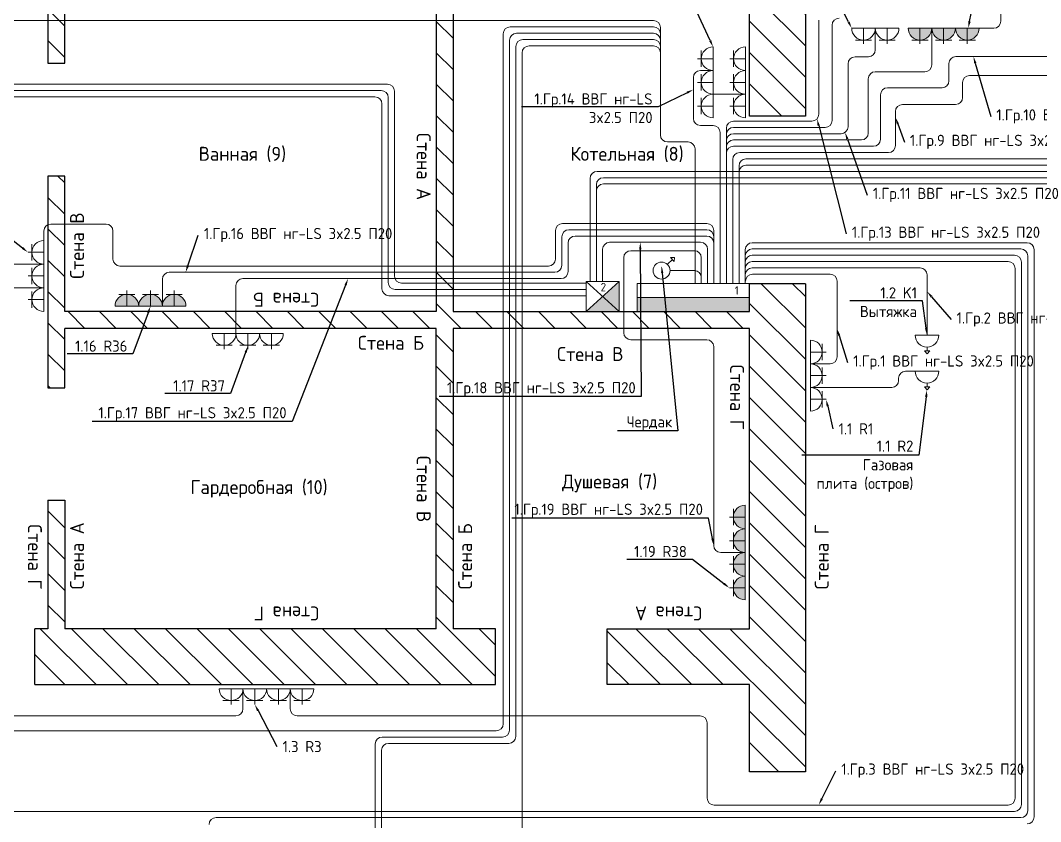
# Model space of a CAD drawing. Extents: x -680 to 54599, y -24087 to 292.
# Drawn here: x 37687 to 44993, y -14739 to -9002 of the extents above; entities that cross this region are included whole.
import ezdxf
from ezdxf import colors
from ezdxf.entities.mleader import LeaderData, LeaderLine
from ezdxf.math import Vec2, Vec3

# ---------------------------------------------------------------- set-up
doc = ezdxf.new("R2010")
doc.units = 0
for name, color, linetype in [('condey_wire', 40, 'Continuous'), ('rozetka_skrutoy', 10, 'Continuous'), ('shitovoe_obor', 7, 'Continuous')]:
    doc.layers.add(name, color=color, linetype=linetype)
for name, color, linetype, lineweight in [('ethernet', 200, 'Continuous', 18), ('info', 7, 'Continuous', 15), ('nesushie', 7, 'Continuous', 25), ('NOT_off_groupe', 5, 'Continuous', 18), ('power_wire', 10, 'Continuous', 18), ('rozetki_16A', 10, 'Continuous', 18), ('text', 251, 'Continuous', 15)]:
    doc.layers.add(name, color=color, linetype=linetype, lineweight=lineweight)
doc.styles.get("Standard").update_dxf_attribs({"font": 'GOST Common.ttf'})

msp = doc.modelspace()

# ---------------------------------------------------------------- hatches: boundary and pattern name
at = {"layer": 'nesushie', "lineweight": 15}
h = msp.add_hatch(dxfattribs=at)
h.set_pattern_fill('ANSI31', color=256, scale=50, angle=-90)
h.paths.add_polyline_path([(37884, -8787.6), (37884, -9307.6), (38004, -9307.6), (38004, -8787.6), (38609, -8787.6), (38609, -8387.6), (36971, -8387.6), (36971, -8787.6)])
h = msp.add_hatch(dxfattribs=at)
h.set_pattern_fill('ANSI31', color=256, scale=50, angle=-90)
h.paths.add_polyline_path([(43309, -10887.4), (42909, -10887.4), (42909, -11087.6), (40785, -11087.6), (40785, -8787.6), (41357.7, -8787.6), (41357.7, -8387.6), (39475, -8387.6), (39475, -8787.6), (40665, -8787.6), (40665, -11087.6), (38004, -11087.6), (38004, -10116.6), (37884, -10116.6), (37884, -11632.6), (38004, -11632.6), (38004, -11207.6), (40665, -11207.6), (40665, -13357.6), (38004, -13357.6), (38004, -12437.6), (37884, -12437.6), (37884, -13357.6), (37789, -13357.6), (37789, -13757.6), (41089, -13757.6), (41089, -13357.6), (40839, -13357.6), (40785, -13357.6), (40785, -11207.6), (42909, -11207.6), (42909, -13357.6), (41889, -13357.6), (41889, -13757.6), (42909, -13757.6), (42909, -14382.6), (43309, -14382.6)])
h = msp.add_hatch(dxfattribs=at)
h.set_pattern_fill('ANSI31', color=256, scale=50, angle=-90)
h.paths.add_polyline_path([(42909, -9687.4), (43309, -9687.4), (43309, -8787.6), (44549, -8787.6), (44549, -8387.6), (43309, -8387.6), (42221.9, -8387.6), (42221.9, -8787.6), (42909, -8787.6)])
at = {"layer": 'rozetki_16A'}
h = msp.add_hatch(color=256, dxfattribs=at)
h.dxf.hatch_style = 1
h.paths.add_polyline_path([(44129.5, -9058.1), (44044.8, -9058.1, 0.414214), (44129.5, -9142.8)])
h.paths.add_polyline_path([(44214.2, -9058.1), (44129.5, -9058.1), (44129.5, -9142.8, 0.414214)])
h = msp.add_hatch(color=256, dxfattribs=at)
h.dxf.hatch_style = 1
h.paths.add_polyline_path([(44298.9, -9058.1), (44214.2, -9058.1, 0.414214), (44298.9, -9142.8)])
h.paths.add_polyline_path([(44383.6, -9058.1), (44298.9, -9058.1), (44298.9, -9142.8, 0.414214)])
h = msp.add_hatch(color=256, dxfattribs=at)
h.dxf.hatch_style = 1
h.paths.add_polyline_path([(44468.3, -9058.1), (44383.6, -9058.1, 0.414214), (44468.3, -9142.8)])
h.paths.add_polyline_path([(44553, -9058.1), (44468.3, -9058.1), (44468.3, -9142.8, 0.414214)])
h = msp.add_hatch(color=256, dxfattribs=at)
h.dxf.hatch_style = 1
h.paths.add_polyline_path([(38449, -10963.6, 0.414214), (38364.3, -11048.3), (38449, -11048.3)])
h.paths.add_polyline_path([(38449, -10963.6), (38449, -11048.3), (38533.8, -11048.3, 0.414214)])
h = msp.add_hatch(color=256, dxfattribs=at)
h.dxf.hatch_style = 1
h.paths.add_polyline_path([(38618.5, -10963.6, 0.414214), (38533.8, -11048.3), (38618.5, -11048.3)])
h.paths.add_polyline_path([(38618.5, -10963.6), (38618.5, -11048.3), (38703.2, -11048.3, 0.414214)])
h = msp.add_hatch(color=256, dxfattribs=at)
h.dxf.hatch_style = 1
h.paths.add_polyline_path([(38787.9, -10963.6, 0.414214), (38703.2, -11048.3), (38787.9, -11048.3)])
h.paths.add_polyline_path([(38787.9, -10963.6), (38787.9, -11048.3), (38872.6, -11048.3, 0.414214)])
h = msp.add_hatch(color=256, dxfattribs=at)
h.dxf.hatch_style = 1
h.paths.add_polyline_path([(42877.9, -12473.3, 0.414214), (42793.2, -12558), (42877.9, -12558)])
h.paths.add_polyline_path([(42877.9, -12558), (42793.2, -12558, 0.414214), (42877.9, -12642.7)])
h = msp.add_hatch(color=256, dxfattribs=at)
h.dxf.hatch_style = 1
h.paths.add_polyline_path([(42877.9, -12642.7, 0.414214), (42793.2, -12727.4), (42877.9, -12727.4)])
h.paths.add_polyline_path([(42877.9, -12727.4), (42793.2, -12727.4, 0.414214), (42877.9, -12812.1)])
h = msp.add_hatch(color=256, dxfattribs=at)
h.dxf.hatch_style = 1
h.paths.add_polyline_path([(42877.9, -12812.1, 0.414214), (42793.2, -12896.8), (42877.9, -12896.8)])
h.paths.add_polyline_path([(42877.9, -12896.8), (42793.2, -12896.8, 0.414214), (42877.9, -12981.5)])
h = msp.add_hatch(color=256, dxfattribs=at)
h.dxf.hatch_style = 1
h.paths.add_polyline_path([(42877.9, -12981.5, 0.414214), (42793.2, -13066.2), (42877.9, -13066.2)])
h.paths.add_polyline_path([(42877.9, -13066.2), (42793.2, -13066.2, 0.414214), (42877.9, -13150.9)])
at = {"layer": 'shitovoe_obor', "lineweight": 15}
h = msp.add_hatch(color=256, dxfattribs=at)
h.dxf.hatch_style = 1
h.paths.add_polyline_path([(41856.8, -10979.5), (41738.6, -11087.6), (41975.1, -11087.6)])
h.paths.add_polyline_path([(41975.1, -10871.5), (41856.8, -10979.5), (41975.1, -11087.6)])
h = msp.add_hatch(color=256, dxfattribs=at)
h.dxf.hatch_style = 1
h.paths.add_polyline_path([(42909, -11087.6), (42909, -10987.2), (42104.3, -10987.2), (42104.3, -11087.6)])

# ---------------------------------------------------------------- linework, layer by layer
at = {"layer": 'condey_wire', "lineweight": 15}
for p, q in [((42220.4, -9003.5), (36019.6, -9003.5)), ((41194.8, -9048.5), (42220.4, -9048.5)), ((42270.4, -9822.5), (42270.4, -9053.5)), ((41144.8, -14038.7), (41144.8, -9098.5)), ((41239.8, -9094.4), (42220.4, -9094.4)), ((41189.8, -14083.7), (41189.8, -9144.4)), ((41234.8, -14128.7), (41234.8, -9189.4)), ((41284.8, -9139.4), (42220.4, -9139.4)), ((41329.8, -9184.4), (42220.4, -9184.4)), ((41279.8, -15353.9), (41279.8, -9234.4)), ((42468.4, -9872.5), (42320.4, -9872.5)), ((42518.4, -10886.8), (42518.4, -9922.5)), ((35556.1, -14088.7), (41094.8, -14088.7)), ((40278.3, -14133.7), (41139.8, -14133.7)), ((40228.3, -16626.7), (40228.3, -14183.7)), ((40273.3, -19175.4), (40273.3, -14228.7)), ((40323.3, -14178.7), (41184.8, -14178.7))]:
    msp.add_line(p, q, dxfattribs=at)
for centre, start, end in [((41194.8, -9098.5), 90, 180), ((41194.8, -9098.5), 90, 180), ((42220.4, -9053.5), 0, 90), ((42220.4, -9098.5), 0, 90), ((41239.8, -9144.4), 90, 180), ((41239.8, -9144.4), 90, 180), ((42220.4, -9144.4), 0, 90), ((41284.8, -9189.4), 90, 180), ((41284.8, -9189.4), 90, 180), ((41329.8, -9234.4), 90, 180), ((41329.8, -9234.4), 90, 180), ((42220.4, -9189.4), 0, 90), ((42220.4, -9234.4), 0, 90), ((42320.4, -9822.5), 180, 270), ((42468.4, -9922.5), 0, 90), ((41094.8, -14038.7), 270, 0), ((41139.8, -14083.7), 270, 0), ((40278.3, -14183.7), 90, 180), ((41184.8, -14128.7), 270, 0), ((40323.3, -14228.7), 90, 180)]:
    msp.add_arc(centre, 50, start, end, dxfattribs=at)
at = {"layer": 'ethernet'}
for p, q in [((40316.2, -9459.5), (34296.2, -9459.5)), ((40271.2, -9504.5), (34251.2, -9504.5)), ((40226.2, -9549.5), (36222.9, -9549.5)), ((40321.2, -10878.2), (40321.2, -9554.5)), ((40366.2, -10833.2), (40366.2, -9509.5)), ((40276.2, -10923.2), (40276.2, -9599.5)), ((41766.8, -10871.5), (41766.8, -10133.4)), ((41816.8, -10083.4), (46796.9, -10083.4)), ((41861.8, -10128.4), (46751.9, -10128.4)), ((41811.8, -10871.5), (41811.8, -10178.4)), ((41861.8, -10173.4), (46706.9, -10173.4)), ((41738.6, -10883.2), (40416.2, -10883.2)), ((41738.6, -10928.2), (40371.2, -10928.2)), ((41738.6, -10973.2), (40326.2, -10973.2))]:
    msp.add_line(p, q, dxfattribs=at)
for centre, start, end in [((40316.2, -9509.5), 0, 90), ((40226.2, -9599.5), 0, 90), ((40271.2, -9554.5), 0, 90), ((41816.8, -10133.4), 90, 180), ((41861.8, -10178.4), 90, 180), ((41861.8, -10223.4), 90, 180), ((40371.2, -10878.2), 180, 270), ((40416.2, -10833.2), 180, 270), ((40326.2, -10923.2), 180, 270)]:
    msp.add_arc(centre, 50, start, end, dxfattribs=at)
at = {"layer": 'nesushie'}
for p, q in [((37884, -8787.6), (37884, -9307.6)), ((38004, -9307.6), (38004, -8787.6)), ((40665, -8787.6), (40665, -11087.6)), ((40785, -8787.6), (40785, -11087.6)), ((42909, -9687.4), (42909, -8787.6)), ((43309, -8787.6), (43309, -9687.4)), ((37884, -9307.6), (38004, -9307.6)), ((43309, -9687.4), (42909, -9687.4)), ((38004, -10116.6), (37884, -10116.6)), ((37884, -10116.6), (37884, -11632.6)), ((38004, -11087.6), (38004, -10116.6)), ((43309, -10887.4), (42909, -10887.4)), ((42909, -11087.6), (42909, -10887.4)), ((43309, -10887.4), (43309, -14382.6)), ((40665, -11087.6), (38004, -11087.6)), ((40785, -11087.6), (42909, -11087.6)), ((38004, -11632.6), (38004, -11207.6)), ((40665, -11207.6), (38004, -11207.6)), ((40665, -13357.6), (40665, -11207.6)), ((42909, -11207.6), (40785, -11207.6)), ((40785, -11207.6), (40785, -13357.6)), ((42909, -13357.6), (42909, -11207.6)), ((37884, -11632.6), (38004, -11632.6)), ((37884, -12437.6), (38004, -12437.6)), ((37884, -12437.6), (37884, -13357.6)), ((38004, -12437.6), (38004, -13357.6)), ((37789, -13757.6), (37789, -13357.6)), ((37884, -13357.6), (37789, -13357.6)), ((40665, -13357.6), (38004, -13357.6)), ((41089, -13357.6), (40785, -13357.6)), ((41089, -13357.6), (40839, -13357.6)), ((41089, -13757.6), (41089, -13357.6)), ((41889, -13757.6), (41889, -13357.6)), ((41889, -13357.6), (42909, -13357.6)), ((37789, -13757.6), (41089, -13757.6)), ((42909, -13757.6), (41889, -13757.6)), ((42909, -14382.6), (42909, -13757.6)), ((43309, -14382.6), (42909, -14382.6))]:
    msp.add_line(p, q, dxfattribs=at)
at = {"layer": 'NOT_off_groupe'}
for p, q in [((42506.6, -9411.2), (42506.6, -9704.8)), ((42647.6, -9361.2), (42556.6, -9361.2)), ((45284, -9396.9), (44484.8, -9396.9)), ((44434.8, -9446.9), (44434.8, -9554)), ((42647.6, -9530.6), (42879.2, -9530.6)), ((44384.8, -9604), (44003.7, -9604)), ((43953.7, -9654), (43953.7, -9898.4)), ((42556.6, -9754.8), (42648.4, -9754.8)), ((42698.4, -10886.8), (42698.4, -9804.8)), ((42788.4, -10886.8), (42788.4, -9998.4)), ((43903.7, -9948.4), (42838.4, -9948.4)), ((41906.8, -10591.1), (42558.4, -10591.1)), ((41856.8, -10871.5), (41856.8, -10641.1)), ((42608.4, -10886.8), (42608.4, -10641.1))]:
    msp.add_line(p, q, dxfattribs=at)
for centre, start, end in [((42556.6, -9411.2), 90, 180), ((44484.8, -9446.9), 90, 180), ((44384.8, -9554), 270, 0), ((44003.7, -9654), 90, 180), ((42556.6, -9704.8), 180, 270), ((42648.4, -9804.8), 0, 90), ((43903.7, -9898.4), 270, 0), ((42838.4, -9998.4), 90, 180), ((41906.8, -10641.1), 90, 180), ((42558.4, -10641.1), 0, 90)]:
    msp.add_arc(centre, 50, start, end, dxfattribs=at)
at = {"layer": 'power_wire'}
for p, q in [((44708.8, -9008.1), (44708.8, -8874.9)), ((43405, -9673.4), (43405, -9000.8)), ((43499.9, -9036.6), (43499.9, -9718.4)), ((43809.7, -9058.1), (43809.7, -9212.7)), ((44214.2, -9058.1), (44214.2, -9319.7)), ((44553, -9058.1), (44658.8, -9058.1)), ((43759.7, -9262.7), (43664.1, -9262.7)), ((45159.5, -9260.4), (44387.3, -9260.4)), ((43614.1, -9312.7), (43614.1, -9763.4)), ((44337.3, -9310.4), (44337.3, -9434.3)), ((43759.5, -9419.7), (43759.5, -9808.4)), ((44164.2, -9369.7), (43809.5, -9369.7)), ((44287.3, -9484.3), (43896.5, -9484.3)), ((43846.5, -9534.3), (43846.5, -9853.4)), ((42743.4, -10886.8), (42743.4, -9773.4)), ((42793.4, -9723.4), (43355, -9723.4)), ((43449.9, -9768.4), (42793.4, -9768.4)), ((43564.1, -9813.4), (42793.4, -9813.4)), ((43709.5, -9858.4), (42793.4, -9858.4)), ((43796.5, -9903.4), (42793.4, -9903.4)), ((42883.4, -9993.4), (47028.4, -9993.4)), ((42833.4, -10886.8), (42833.4, -10043.4)), ((42883.4, -10038.4), (46841.9, -10038.4)), ((37854.2, -10577.8), (37854.2, -10510.2)), ((37904.2, -10460.2), (38299.8, -10460.2)), ((38349.8, -10510.2), (38349.8, -10710.8)), ((41519.3, -10710.8), (41519.3, -10506.1)), ((41569.3, -10456.1), (42603.4, -10456.1)), ((42603.4, -10501.1), (41614.3, -10501.1)), ((42653.4, -10886.8), (42653.4, -10506.1)), ((41564.3, -10551.1), (41564.3, -10755.8)), ((41659.3, -10546.1), (42603.4, -10546.1)), ((42928.4, -10593.9), (44896.6, -10593.9)), ((41609.3, -10800.8), (41609.3, -10596.1)), ((42057.9, -10651.2), (42513.4, -10651.2)), ((42878.4, -10886.8), (42878.4, -10643.9)), ((42928.4, -10638.9), (44851.6, -10638.9)), ((44946.6, -10643.9), (44946.6, -14705.5)), ((42007.9, -11238.2), (42007.9, -10701.2)), ((42563.4, -10886.8), (42563.4, -10701.2)), ((42928.4, -10683.9), (44806, -10683.9)), ((42928.4, -10728.9), (44761, -10728.9)), ((44856, -10733.9), (44856, -14615.5)), ((44901.6, -10688.9), (44901.6, -14660.5)), ((37636.9, -10747.2), (37854.2, -10747.2)), ((38399.8, -10760.8), (41469.3, -10760.8)), ((41514.3, -10805.8), (38753.2, -10805.8)), ((42339.6, -10793.6), (42513.4, -10793.6)), ((42928.4, -10773.9), (44129.8, -10773.9)), ((44811, -10778.9), (44811, -14570.5)), ((38703.2, -10855.8), (38703.2, -11048.3)), ((39280.6, -10850.8), (41559.3, -10850.8)), ((42930.6, -10818.9), (43485.9, -10818.9)), ((43535.9, -11411.2), (43535.9, -10868.9)), ((44179.8, -11256.4), (44179.8, -10823.9)), ((37854.2, -10916.6), (37636.9, -10916.6)), ((39230.6, -11244), (39230.6, -10900.8)), ((42602.1, -11288.2), (42057.9, -11288.2)), ((42652.1, -12762.1), (42652.1, -11338.2)), ((43344.6, -11461.2), (43485.9, -11461.2)), ((44026.8, -11514.2), (44095.1, -11514.2)), ((43976.8, -11580.6), (43976.8, -11564.2)), ((43344.6, -11630.6), (43926.8, -11630.6)), ((42877.9, -12812.1), (42702.1, -12812.1)), ((39280.5, -13787.6), (39280.5, -13931.6)), ((39619.3, -13931.6), (39619.3, -13787.6)), ((39230.5, -13981.6), (33924.8, -13981.6)), ((42555.6, -13981.6), (39669.3, -13981.6)), ((42605.6, -14570.5), (42605.6, -14031.6)), ((44806, -14665.5), (34893.9, -14665.5)), ((44761, -14620.5), (42655.6, -14620.5)), ((44851.6, -14710.5), (39088.1, -14710.5))]:
    msp.add_line(p, q, dxfattribs=at)
msp.add_circle((42278.6, -10793.6), 61, dxfattribs=at)
for centre, start, end in [((43549.9, -9036.6), 90, 180), ((44658.8, -9008.1), 270, 0), ((43664.1, -9312.7), 90, 180), ((43759.7, -9212.7), 270, 0), ((44387.3, -9310.4), 90, 180), ((44164.2, -9319.7), 270, 0), ((43809.5, -9419.7), 90, 180), ((43896.5, -9534.3), 90, 180), ((44287.3, -9434.3), 270, 0), ((43355, -9673.4), 270, 0), ((43355, -9673.4), 270, 0), ((42793.4, -9773.4), 90, 180), ((42793.4, -9818.4), 90, 180), ((43449.9, -9718.4), 270, 0), ((43564.1, -9763.4), 270, 0), ((42793.4, -9863.4), 90, 180), ((42793.4, -9908.4), 90, 180), ((43709.5, -9808.4), 270, 0), ((43796.5, -9853.4), 270, 0), ((42793.4, -9953.4), 90, 180), ((42883.4, -10043.4), 90, 180), ((42883.4, -10088.4), 90, 180), ((37904.2, -10510.2), 90, 180), ((38299.8, -10510.2), 0, 90), ((41569.3, -10506.1), 90, 180), ((41614.3, -10551.1), 90, 180), ((42603.4, -10506.1), 0, 90), ((42603.4, -10551.1), 0, 90), ((41659.3, -10596.1), 90, 180), ((42603.4, -10596.1), 0, 90), ((42928.4, -10643.9), 90, 180), ((44896.6, -10643.9), 0, 90), ((42057.9, -10701.2), 90, 180), ((42513.4, -10701.2), 0, 90), ((42928.4, -10688.9), 90, 180), ((44851.6, -10688.9), 0, 90), ((38399.8, -10710.8), 180, 270), ((41469.3, -10710.8), 270, 0), ((42928.4, -10733.9), 90, 180), ((42928.4, -10778.9), 90, 180), ((44761, -10778.9), 0, 90), ((44806, -10733.9), 0, 90), ((38753.2, -10855.8), 90, 180), ((41514.3, -10755.8), 270, 0), ((41559.3, -10800.8), 270, 0), ((42513.4, -10843.6), 0, 90), ((42928.4, -10823.9), 90, 180), ((44129.8, -10823.9), 0, 90), ((39280.6, -10900.8), 90, 180), ((42930.6, -10868.9), 90, 180), ((43485.9, -10868.9), 0, 90), ((42057.9, -11238.2), 180, 270), ((42602.1, -11338.2), 0, 90), ((43485.9, -11411.2), 270, 0), ((44026.8, -11564.2), 90, 180), ((43926.8, -11580.6), 270, 360), ((42702.1, -12762.1), 180, 270), ((39230.5, -13931.6), 270, 0), ((39669.3, -13931.6), 180, 270), ((42555.6, -14031.6), 0, 90), ((42655.6, -14570.5), 180, 270), ((44761, -14570.5), 270, 0), ((44806, -14615.5), 270, 0), ((44851.6, -14660.5), 270, 0), ((39088.1, -14760.5), 90, 180), ((44896.6, -14705.5), 270, 0)]:
    msp.add_arc(centre, 50, start, end, dxfattribs=at)
at = {"layer": 'rozetka_skrutoy', "lineweight": 15}
for p, q in [((42322.2, -10748.5), (42356.4, -10714.3)), ((42370.8, -10699.9), (42342.9, -10700.8)), ((42369.9, -10727.8), (42342.9, -10700.8)), ((42370.8, -10699.9), (42369.9, -10727.8)), ((44179.8, -11256.4), (44095.1, -11256.4)), ((44264.5, -11256.4), (44179.8, -11256.4)), ((44160.7, -11369), (44198.9, -11369)), ((44179.8, -11389.4), (44160.7, -11369)), ((44179.8, -11341.1), (44179.8, -11369)), ((44179.8, -11389.4), (44198.9, -11369)), ((44179.8, -11514.2), (44095.1, -11514.2)), ((44264.5, -11514.2), (44179.8, -11514.2)), ((44179.8, -11598.9), (44179.8, -11626.8)), ((44160.7, -11626.8), (44198.9, -11626.8)), ((44179.8, -11647.2), (44160.7, -11626.8)), ((44179.8, -11647.2), (44198.9, -11626.8))]:
    msp.add_line(p, q, dxfattribs=at)
for centre in [(44179.8, -11256.4), (44179.8, -11514.2)]:
    msp.add_arc(centre, 84.7, 180, 0, dxfattribs=at)
at = {"layer": 'rozetki_16A'}
for p, q in [((43725, -9058.1), (43640.3, -9058.1)), ((43809.7, -9058.1), (43725, -9058.1)), ((43725, -9058.1), (43725, -9170.8)), ((43894.4, -9058.1), (43809.7, -9058.1)), ((43979.1, -9058.1), (43894.4, -9058.1)), ((43894.4, -9058.1), (43894.4, -9170.8)), ((44129.5, -9058.1), (44044.8, -9058.1)), ((44214.2, -9058.1), (44129.5, -9058.1)), ((44129.5, -9058.1), (44129.5, -9170.8)), ((44298.9, -9058.1), (44214.2, -9058.1)), ((44383.6, -9058.1), (44298.9, -9058.1)), ((44298.9, -9058.1), (44298.9, -9170.8)), ((44468.3, -9058.1), (44383.6, -9058.1)), ((44553, -9058.1), (44468.3, -9058.1)), ((44468.3, -9058.1), (44468.3, -9170.8)), ((42647.6, -9276.5), (42647.6, -9191.8)), ((42879.2, -9276.5), (42879.2, -9191.8)), ((43783.2, -9142.8), (43666.8, -9142.8)), ((43952.6, -9142.8), (43836.2, -9142.8)), ((44187.6, -9142.8), (44071.3, -9142.8)), ((44357.1, -9142.8), (44240.7, -9142.8)), ((44526.5, -9142.8), (44410.1, -9142.8)), ((42647.6, -9276.5), (42535, -9276.5)), ((42562.9, -9334.6), (42562.9, -9218.3)), ((42647.6, -9361.2), (42647.6, -9276.5)), ((42879.2, -9276.5), (42766.6, -9276.5)), ((42794.5, -9334.6), (42794.5, -9218.3)), ((42879.2, -9361.2), (42879.2, -9276.5)), ((42562.9, -9504.1), (42562.9, -9387.7)), ((42647.6, -9445.9), (42647.6, -9361.2)), ((42794.5, -9504.1), (42794.5, -9387.7)), ((42879.2, -9445.9), (42879.2, -9361.2)), ((42647.6, -9445.9), (42535, -9445.9)), ((42647.6, -9530.6), (42647.6, -9445.9)), ((42879.2, -9445.9), (42766.6, -9445.9)), ((42879.2, -9530.6), (42879.2, -9445.9)), ((42562.9, -9673.5), (42562.9, -9557.1)), ((42647.6, -9615.3), (42647.6, -9530.6)), ((42794.5, -9673.5), (42794.5, -9557.1)), ((42879.2, -9615.3), (42879.2, -9530.6)), ((42647.6, -9615.3), (42535, -9615.3)), ((42647.6, -9700), (42647.6, -9615.3)), ((42879.2, -9615.3), (42766.6, -9615.3)), ((42879.2, -9700), (42879.2, -9615.3)), ((37854.2, -10662.5), (37854.2, -10577.8)), ((37854.2, -10662.5), (37741.5, -10662.5)), ((37769.5, -10720.7), (37769.5, -10604.3)), ((37854.2, -10747.2), (37854.2, -10662.5)), ((37769.5, -10890.1), (37769.5, -10773.7)), ((37854.2, -10831.9), (37854.2, -10747.2)), ((37854.2, -10831.9), (37741.5, -10831.9)), ((37854.2, -10916.6), (37854.2, -10831.9)), ((37769.5, -11059.5), (37769.5, -10943.1)), ((37854.2, -11001.3), (37854.2, -10916.6)), ((38449, -11048.3), (38449, -10935.7)), ((38618.5, -11048.3), (38618.5, -10935.7)), ((38787.9, -11048.3), (38787.9, -10935.7)), ((37854.2, -11001.3), (37741.5, -11001.3)), ((37854.2, -11086), (37854.2, -11001.3)), ((38390.9, -10963.6), (38507.2, -10963.6)), ((38560.3, -10963.6), (38676.6, -10963.6)), ((38729.7, -10963.6), (38846, -10963.6)), ((38364.3, -11048.3), (38449, -11048.3)), ((38449, -11048.3), (38533.8, -11048.3)), ((38533.8, -11048.3), (38618.5, -11048.3)), ((38618.5, -11048.3), (38703.2, -11048.3)), ((38703.2, -11048.3), (38787.9, -11048.3)), ((38787.9, -11048.3), (38872.6, -11048.3)), ((39145.9, -11244), (39061.2, -11244)), ((39230.6, -11244), (39145.9, -11244)), ((39145.9, -11244), (39145.9, -11356.7)), ((39315.3, -11244), (39230.6, -11244)), ((39400, -11244), (39315.3, -11244)), ((39315.3, -11244), (39315.3, -11356.7)), ((39484.7, -11244), (39400, -11244)), ((39569.4, -11244), (39484.7, -11244)), ((39484.7, -11244), (39484.7, -11356.7)), ((43344.6, -11291.8), (43344.6, -11376.5)), ((43429.3, -11318.3), (43429.3, -11434.7)), ((39204, -11328.7), (39087.7, -11328.7)), ((39373.4, -11328.7), (39257.1, -11328.7)), ((39542.8, -11328.7), (39426.5, -11328.7)), ((43344.6, -11376.5), (43344.6, -11461.2)), ((43344.6, -11376.5), (43457.2, -11376.5)), ((43344.6, -11461.2), (43344.6, -11545.9)), ((43429.3, -11487.7), (43429.3, -11604.1)), ((43344.6, -11545.9), (43344.6, -11630.6)), ((43344.6, -11545.9), (43457.2, -11545.9)), ((43344.6, -11630.6), (43344.6, -11715.3)), ((43429.3, -11657.2), (43429.3, -11773.5)), ((43344.6, -11715.3), (43344.6, -11800)), ((43344.6, -11715.3), (43457.2, -11715.3)), ((42877.9, -12558), (42877.9, -12473.3)), ((42877.9, -12558), (42765.3, -12558)), ((42793.2, -12616.1), (42793.2, -12499.8)), ((42877.9, -12642.7), (42877.9, -12558)), ((42793.2, -12785.5), (42793.2, -12669.2)), ((42877.9, -12727.4), (42877.9, -12642.7)), ((42877.9, -12727.4), (42765.3, -12727.4)), ((42877.9, -12812.1), (42877.9, -12727.4)), ((42793.2, -12954.9), (42793.2, -12838.6)), ((42877.9, -12896.8), (42877.9, -12812.1)), ((42877.9, -12896.8), (42765.3, -12896.8)), ((42877.9, -12981.5), (42877.9, -12896.8)), ((42877.9, -13066.2), (42877.9, -12981.5)), ((42877.9, -13066.2), (42765.3, -13066.2)), ((42793.2, -13124.4), (42793.2, -13008)), ((42877.9, -13150.9), (42877.9, -13066.2)), ((39195.8, -13787.6), (39111.1, -13787.6)), ((39280.5, -13787.6), (39195.8, -13787.6)), ((39195.8, -13787.6), (39195.8, -13900.2)), ((39365.2, -13787.6), (39280.5, -13787.6)), ((39449.9, -13787.6), (39365.2, -13787.6)), ((39365.2, -13787.6), (39365.2, -13900.2)), ((39534.6, -13787.6), (39449.9, -13787.6)), ((39619.3, -13787.6), (39534.6, -13787.6)), ((39534.6, -13787.6), (39534.6, -13900.2)), ((39704, -13787.6), (39619.3, -13787.6)), ((39788.7, -13787.6), (39704, -13787.6)), ((39704, -13787.6), (39704, -13900.2)), ((39254, -13872.3), (39137.6, -13872.3)), ((39423.4, -13872.3), (39307, -13872.3)), ((39592.8, -13872.3), (39476.5, -13872.3)), ((39762.2, -13872.3), (39645.9, -13872.3))]:
    msp.add_line(p, q, dxfattribs=at)
for centre, start, end in [((43725, -9058.1), 180, 0), ((43894.4, -9058.1), 180, 0), ((44129.5, -9058.1), 180, 0), ((44298.9, -9058.1), 180, 0), ((44468.3, -9058.1), 180, 0), ((42647.6, -9276.5), 90, 270), ((42879.2, -9276.5), 90, 270), ((42647.6, -9445.9), 90, 270), ((42879.2, -9445.9), 90, 270), ((42647.6, -9615.3), 90, 270), ((42879.2, -9615.3), 90, 270), ((37854.2, -10662.5), 90, 270), ((37854.2, -10831.9), 90, 270), ((37854.2, -11001.3), 90, 270), ((38449, -11048.3), 0, 180), ((38618.5, -11048.3), 0, 180), ((38787.9, -11048.3), 0, 180), ((39145.9, -11244), 180, 0), ((39315.3, -11244), 180, 0), ((39484.7, -11244), 180, 0), ((43344.6, -11376.5), 270, 90), ((43344.6, -11545.9), 270, 90), ((43344.6, -11715.3), 270, 90), ((42877.9, -12558), 90, 270), ((42877.9, -12727.4), 90, 270), ((42877.9, -12896.8), 90, 270), ((42877.9, -13066.2), 90, 270), ((39195.8, -13787.6), 180, 0), ((39365.2, -13787.6), 180, 0), ((39534.6, -13787.6), 180, 0), ((39704, -13787.6), 180, 0)]:
    msp.add_arc(centre, 84.7, start, end, dxfattribs=at)
at = {"layer": 'shitovoe_obor', "lineweight": 15}
for p, q in [((41738.6, -11087.6), (41975.1, -10871.5)), ((41975.1, -11087.6), (41738.6, -10871.5)), ((42104.3, -10987.2), (42909, -10987.2))]:
    msp.add_line(p, q, dxfattribs=at)
for points in [[(41975.1, -11087.6), (41738.6, -11087.6), (41738.6, -10871.5), (41975.1, -10871.5)], [(42909, -11087.6), (42104.3, -11087.6), (42104.3, -10886.8), (42909, -10886.8)]]:
    msp.add_lwpolyline(points, close=True, dxfattribs=at)

# ---------------------------------------------------------------- texts
at = {"layer": 'shitovoe_obor', "lineweight": 15, "char_height": 60, "attachment_point": 1}
for s, insert in [('2', (41842.4, -10881.8)), ('1', (42802.5, -10905.1))]:
    msp.add_mtext_dynamic_manual_height_columns(s, width=651.603, gutter_width=12.5, heights=[0], dxfattribs=dict(at, insert=insert))
at = {"layer": 'text', "lineweight": 15, "char_height": 100, "attachment_point": 1}
for s, insert, rotation in [('Стена А', (40625, -9808.1), 270), ('Стена В', (38042.2, -10852.6), 90), ('Стена Б', (39826.2, -11052.4), 180), ('Стена Г', (42869.7, -11467.1), 270), ('Стена В', (40625, -12120), 270), ('Стена Г', (37840, -12610.4), 270), ('Стена А', (38042.2, -13076.6), 90), ('Стена Б', (40822.1, -13076.6), 90), ('Стена Г', (43376.1, -13076.6), 90), ('Стена Г', (39826.2, -13298.4), 180), ('Стена А', (42568.9, -13298.4), 180)]:
    msp.add_mtext_dynamic_manual_height_columns(s, width=651.603, gutter_width=12.5, heights=[0], dxfattribs=dict(at, insert=insert, rotation=rotation))
for s, width, heights, insert in [('Ванная (9)', 651.603, [0], (38963.3, -9907.4)), ('Котельная (8)', 860.074, [294.7], (41626.1, -9907.4)), ('Стена Б', 651.603, [0], (40104, -11260.8)), ('Стена В', 651.603, [0], (41530.6, -11341.1)), ('Душевая (7)', 806.54, [0], (41566.4, -12253.8)), ('Гардеробная (10)', 1092.6, [302.7], (38904.8, -12293.6))]:
    msp.add_mtext_dynamic_manual_height_columns(s, width=width, gutter_width=12.5, heights=heights, dxfattribs=dict(at, insert=insert))

# ---------------------------------------------------------------- leaders
at = {"layer": 'info'}
ml = msp.add_multileader_mtext('Standard', dxfattribs=at)
ml.set_content('1.10 R26\\PРабочая поверхность кухни', color=256)
ml.set_leader_properties()
ml.build(insert=Vec2(0, 0))
ml.multileader.update_dxf_attribs({"has_dogleg": 0, "text_right_attachment_type": 6, "dogleg_length": 50, "arrow_head_size": 50})
ctx = ml.context
ctx.base_point, ctx.char_height, ctx.arrow_head_size, ctx.landing_gap_size, ctx.plane_origin = Vec3(44883.1, -7103), 80, 50, 40, Vec3(43249.7, -7405.3)
ctx.right_attachment = 6
notes = []
notes.append((ctx, [(0, (1, 1, 0), (44833.1, -7103), (1, 0), 50, [(0, [(44474.7, -9058.1)], 0, [])])]))
ctx.mtext.insert, ctx.mtext.width, ctx.mtext.flow_direction = Vec3(44923.1, -7051), 1106.581, 5
ml = msp.add_multileader_mtext('Standard', dxfattribs=at)
ml.set_content('1.11 R27\\PМикроволновая\\Pпечь', color=256)
ml.set_leader_properties()
ml.build(insert=Vec2(0, 0))
ml.multileader.update_dxf_attribs({"has_dogleg": 0, "text_right_attachment_type": 6, "dogleg_length": 50, "arrow_head_size": 50})
ctx = ml.context
ctx.base_point, ctx.char_height, ctx.arrow_head_size, ctx.landing_gap_size, ctx.plane_origin = Vec3(42222.8, -7806.6), 80, 50, 40, Vec3(42423, -8125.5)
ctx.right_attachment, ctx.text_align_type = 6, 2
notes.append((ctx, [(1, (1, 1, 0), (43088.8, -7862.6), (-1, 0), 50, [(0, [(43640.3, -9058.1)], 0, [])])]))
ctx.mtext.insert, ctx.mtext.width, ctx.mtext.alignment, ctx.mtext.flow_direction = Vec3(42998.8, -7766.6), 671.172, 3, 5
ml = msp.add_multileader_mtext('Standard', dxfattribs=at)
ml.set_content('1.14 R30\\PКотловое оборудование', color=256)
ml.set_leader_properties()
ml.build(insert=Vec2(0, 0))
ml.multileader.update_dxf_attribs({"has_dogleg": 0, "text_right_attachment_type": 6, "dogleg_length": 50, "arrow_head_size": 50})
ctx = ml.context
ctx.base_point, ctx.char_height, ctx.arrow_head_size, ctx.landing_gap_size, ctx.plane_origin = Vec3(40938.9, -8129.7), 80, 50, 40, Vec3(41633.9, -9127.8)
ctx.right_attachment, ctx.text_align_type = 6, 2
notes.append((ctx, [(1, (1, 1, 0), (42232.3, -8181.7), (-1, 0), 50, [(0, [(42647.6, -9191.8)], 0, [])])]))
ctx.mtext.insert, ctx.mtext.width, ctx.mtext.alignment, ctx.mtext.flow_direction = Vec3(42142.3, -8077.7), 1167.004, 3, 5
ml = msp.add_multileader_mtext('Standard', dxfattribs=at)
ml.set_content('1.Гр.10 ВВГ нг-LS 3x2.5 П20', color=256)
ml.set_leader_properties()
ml.build(insert=Vec2(0, 0))
ml.multileader.update_dxf_attribs({"has_dogleg": 0, "text_right_attachment_type": 6, "dogleg_length": 50, "arrow_head_size": 50})
ctx = ml.context
ctx.base_point, ctx.char_height, ctx.arrow_head_size, ctx.landing_gap_size, ctx.plane_origin = Vec3(44636.6, -9690.7), 80, 50, 40, Vec3(45283.4, -10487.6)
ctx.right_attachment = 6
notes.append((ctx, [(0, (1, 1, 0), (44586.6, -9690.7), (1, 0), 50, [(0, [(44512, -9260.4)], 0, [])])]))
ctx.mtext.insert, ctx.mtext.width, ctx.mtext.flow_direction = Vec3(44676.6, -9638.7), 1464.044, 5
ml = msp.add_multileader_mtext('Standard', dxfattribs=at)
ml.set_content('1.Гр.14 ВВГ нг-LS \\P3x2.5 П20', color=256)
ml.set_leader_properties()
ml.build(insert=Vec2(0, 0))
ml.multileader.update_dxf_attribs({"has_dogleg": 0, "text_right_attachment_type": 6, "dogleg_length": 50, "arrow_head_size": 50})
ctx = ml.context
ctx.base_point, ctx.char_height, ctx.arrow_head_size, ctx.landing_gap_size, ctx.plane_origin = Vec3(41359.7, -9564.3), 80, 50, 40, Vec3(41757.1, -10371.8)
ctx.right_attachment, ctx.text_align_type = 6, 2
notes.append((ctx, [(1, (1, 1, 0), (42304.5, -9620.3), (-1, 0), 50, [(0, [(42506.6, -9497.8)], 0, [])])]))
ctx.mtext.insert, ctx.mtext.width, ctx.mtext.alignment, ctx.mtext.flow_direction = Vec3(42214.5, -9524.3), 1250.986, 3, 5
ml = msp.add_multileader_mtext('Standard', dxfattribs=at)
ml.set_content('1.Гр.13 ВВГ нг-LS 3x2.5 П20', color=256)
ml.set_leader_properties()
ml.build(insert=Vec2(0, 0))
ml.multileader.update_dxf_attribs({"has_dogleg": 0, "text_right_attachment_type": 6, "dogleg_length": 50, "arrow_head_size": 50})
ctx = ml.context
ctx.base_point, ctx.char_height, ctx.arrow_head_size, ctx.landing_gap_size, ctx.plane_origin = Vec3(43601.6, -10531), 80, 50, 40, Vec3(44309.1, -11327.9)
ctx.right_attachment = 6
notes.append((ctx, [(0, (1, 1, 0), (43551.6, -10531), (1, 0), 50, [(0, [(43391.8, -9707.3)], 0, [])])]))
ctx.mtext.insert, ctx.mtext.width, ctx.mtext.flow_direction = Vec3(43641.6, -10479), 1596.398, 5
ml = msp.add_multileader_mtext('Standard', dxfattribs=at)
ml.set_content('1.Гр.9 ВВГ нг-LS 3x2.5 П20', color=256)
ml.set_leader_properties()
ml.build(insert=Vec2(0, 0))
ml.multileader.update_dxf_attribs({"has_dogleg": 0, "text_right_attachment_type": 6, "dogleg_length": 50, "arrow_head_size": 50})
ctx = ml.context
ctx.base_point, ctx.char_height, ctx.arrow_head_size, ctx.landing_gap_size, ctx.plane_origin = Vec3(44017.6, -9872.8), 80, 50, 40, Vec3(44725.1, -10669.7)
ctx.right_attachment = 6
notes.append((ctx, [(0, (1, 1, 0), (43967.6, -9872.8), (1, 0), 50, [(0, [(43953.7, -9696)], 0, [])])]))
ctx.mtext.insert, ctx.mtext.width, ctx.mtext.flow_direction = Vec3(44057.6, -9820.8), 1250.986, 5
ml = msp.add_multileader_mtext('Standard', dxfattribs=at)
ml.set_content('1.Гр.11 ВВГ нг-LS 3x2.5 П20', color=256)
ml.set_leader_properties()
ml.build(insert=Vec2(0, 0))
ml.multileader.update_dxf_attribs({"has_dogleg": 0, "text_right_attachment_type": 6, "dogleg_length": 50, "arrow_head_size": 50})
ctx = ml.context
ctx.base_point, ctx.char_height, ctx.arrow_head_size, ctx.landing_gap_size, ctx.plane_origin = Vec3(43752.3, -10252.8), 80, 50, 40, Vec3(44600.9, -11113.9)
ctx.right_attachment = 6
notes.append((ctx, [(0, (1, 1, 0), (43702.3, -10252.8), (1, 0), 50, [(0, [(43592.9, -9804.2)], 0, [])])]))
ctx.mtext.insert, ctx.mtext.width, ctx.mtext.flow_direction = Vec3(43792.3, -10200.8), 1596.398, 5
ml = msp.add_multileader_mtext('Standard', dxfattribs=at)
ml.set_content('1.15 R31', color=256)
ml.set_leader_properties()
ml.build(insert=Vec2(0, 0))
ml.multileader.update_dxf_attribs({"has_dogleg": 0, "text_right_attachment_type": 6, "dogleg_length": 50, "arrow_head_size": 50})
ctx = ml.context
ctx.base_point, ctx.char_height, ctx.arrow_head_size, ctx.landing_gap_size, ctx.plane_origin = Vec3(36945.5, -10310.2), 80, 50, 40, Vec3(36510.2, -10682.6)
ctx.right_attachment, ctx.text_align_type = 6, 2
notes.append((ctx, [(1, (1, 1, 0), (37406.9, -10366.1), (-1, 0), 50, [(0, [(37741.5, -10662.5)], 0, [])])]))
ctx.mtext.insert, ctx.mtext.width, ctx.mtext.alignment, ctx.mtext.flow_direction = Vec3(37316.9, -10270.1), 671.172, 3, 5
ml = msp.add_multileader_mtext('Standard', dxfattribs=at)
ml.set_content('1.Гр.16 ВВГ нг-LS 3x2.5 П20', color=256)
ml.set_leader_properties()
ml.build(insert=Vec2(0, 0))
ml.multileader.update_dxf_attribs({"has_dogleg": 0, "text_right_attachment_type": 6, "dogleg_length": 50, "arrow_head_size": 50})
ctx = ml.context
ctx.base_point, ctx.char_height, ctx.arrow_head_size, ctx.landing_gap_size, ctx.plane_origin = Vec3(38961, -10540.4), 80, 50, 40, Vec3(39607.8, -11337.3)
ctx.right_attachment = 6
notes.append((ctx, [(0, (1, 1, 0), (38911, -10540.4), (1, 0), 50, [(0, [(38870, -10805.8)], 0, [])])]))
ctx.mtext.insert, ctx.mtext.width, ctx.mtext.flow_direction = Vec3(39001, -10488.4), 1439.913, 5
ml = msp.add_multileader_mtext('Standard', dxfattribs=at)
ml.set_content('1.Гр.18 ВВГ нг-LS 3x2.5 П20', color=256)
ml.set_leader_properties()
ml.build(insert=Vec2(0, 0))
ml.multileader.update_dxf_attribs({"has_dogleg": 0, "text_right_attachment_type": 6, "dogleg_length": 50, "arrow_head_size": 50})
ctx = ml.context
ctx.base_point, ctx.char_height, ctx.arrow_head_size, ctx.landing_gap_size, ctx.plane_origin = Vec3(40767.8, -11644.2), 80, 50, 40, Vec3(41352.5, -11024.6)
ctx.right_attachment, ctx.text_align_type = 6, 2
notes.append((ctx, [(1, (1, 1, 0), (42183.4, -11696.2), (-1, 0), 50, [(0, [(42126, -10591.1)], 0, [])])]))
ctx.mtext.insert, ctx.mtext.width, ctx.mtext.alignment, ctx.mtext.flow_direction = Vec3(42093.4, -11592.2), 1393.452, 3, 5
ml = msp.add_multileader_mtext('Standard', dxfattribs=at)
ml.set_content('Чердак', color=256)
ml.set_leader_properties()
ml.build(insert=Vec2(0, 0))
ml.multileader.update_dxf_attribs({"has_dogleg": 0, "text_right_attachment_type": 6, "dogleg_length": 50, "arrow_head_size": 50})
ctx = ml.context
ctx.base_point, ctx.char_height, ctx.arrow_head_size, ctx.landing_gap_size, ctx.plane_origin = Vec3(41979.5, -11887.8), 80, 50, 40, Vec3(41591.4, -10441.1)
ctx.right_attachment, ctx.text_align_type = 6, 2
notes.append((ctx, [(1, (1, 1, 0), (42445.5, -11939.8), (-1, 0), 50, [(0, [(42278.6, -10759.3)], 0, [])])]))
ctx.mtext.insert, ctx.mtext.width, ctx.mtext.alignment, ctx.mtext.flow_direction = Vec3(42355.5, -11835.8), 671.172, 3, 5
ml = msp.add_multileader_mtext('Standard', dxfattribs=at)
ml.set_content('1.Гр.17 ВВГ нг-LS 3x2.5 П20', color=256)
ml.set_leader_properties()
ml.build(insert=Vec2(0, 0))
ml.multileader.update_dxf_attribs({"has_dogleg": 0, "text_right_attachment_type": 6, "dogleg_length": 50, "arrow_head_size": 50})
ctx = ml.context
ctx.base_point, ctx.char_height, ctx.arrow_head_size, ctx.landing_gap_size, ctx.plane_origin = Vec3(38267.5, -11823.2), 80, 50, 40, Vec3(39350.7, -12426)
ctx.right_attachment, ctx.text_align_type = 6, 2
notes.append((ctx, [(1, (1, 1, 0), (39683, -11875.2), (-1, 0), 50, [(0, [(40033.6, -10850.8)], 0, [])])]))
ctx.mtext.insert, ctx.mtext.width, ctx.mtext.alignment, ctx.mtext.flow_direction = Vec3(39593, -11771.2), 1377.642, 3, 5
ml = msp.add_multileader_mtext('Standard', dxfattribs=at)
ml.set_content('1.2 K1\\PВытяжка', color=256)
ml.set_leader_properties()
ml.build(insert=Vec2(0, 0))
ml.multileader.update_dxf_attribs({"has_dogleg": 0, "text_right_attachment_type": 6, "dogleg_length": 50, "arrow_head_size": 50})
ctx = ml.context
ctx.base_point, ctx.char_height, ctx.arrow_head_size, ctx.landing_gap_size, ctx.plane_origin = Vec3(43636.4, -10953.3), 80, 50, 40, Vec3(43492.6, -10938.2)
ctx.right_attachment, ctx.text_align_type = 6, 2
notes.append((ctx, [(1, (1, 1, 0), (44198.4, -11009.3), (-1, 0), 50, [(0, [(44179.8, -11256.4)], 0, [])])]))
ctx.mtext.insert, ctx.mtext.width, ctx.mtext.alignment, ctx.mtext.flow_direction = Vec3(44108.4, -10913.3), 671.172, 3, 5
ml = msp.add_multileader_mtext('Standard', dxfattribs=at)
ml.set_content('1.Гр.2 ВВГ нг-LS 3x2.5 П20', color=256)
ml.set_leader_properties()
ml.build(insert=Vec2(0, 0))
ml.multileader.update_dxf_attribs({"has_dogleg": 0, "text_right_attachment_type": 6, "dogleg_length": 50, "arrow_head_size": 50})
ctx = ml.context
ctx.base_point, ctx.char_height, ctx.arrow_head_size, ctx.landing_gap_size, ctx.plane_origin = Vec3(44352.2, -11144.9), 80, 50, 40, Vec3(44469.3, -11483.5)
ctx.right_attachment = 6
notes.append((ctx, [(0, (1, 1, 0), (44302.2, -11144.9), (1, 0), 50, [(0, [(44179.8, -10942.6)], 0, [])])]))
ctx.mtext.insert, ctx.mtext.width, ctx.mtext.flow_direction = Vec3(44392.2, -11092.9), 1250.986, 5
ml = msp.add_multileader_mtext('Standard', dxfattribs=at)
ml.set_content('1.16 R36', color=256)
ml.set_leader_properties()
ml.build(insert=Vec2(0, 0))
ml.multileader.update_dxf_attribs({"has_dogleg": 0, "text_right_attachment_type": 6, "dogleg_length": 50, "arrow_head_size": 50})
ctx = ml.context
ctx.base_point, ctx.char_height, ctx.arrow_head_size, ctx.landing_gap_size, ctx.plane_origin = Vec3(38065.7, -11334), 80, 50, 40, Vec3(37480.8, -11578.6)
ctx.right_attachment, ctx.text_align_type = 6, 2
notes.append((ctx, [(1, (1, 1, 0), (38543, -11390), (-1, 0), 50, [(0, [(38618.5, -11048.3)], 0, [])])]))
ctx.mtext.insert, ctx.mtext.width, ctx.mtext.alignment, ctx.mtext.flow_direction = Vec3(38453, -11294), 671.172, 3, 5
ml = msp.add_multileader_mtext('Standard', dxfattribs=at)
ml.set_content('1.Гр.1 ВВГ нг-LS 3x2.5 П20', color=256)
ml.set_leader_properties()
ml.build(insert=Vec2(0, 0))
ml.multileader.update_dxf_attribs({"has_dogleg": 0, "text_right_attachment_type": 6, "dogleg_length": 50, "arrow_head_size": 50})
ctx = ml.context
ctx.base_point, ctx.char_height, ctx.arrow_head_size, ctx.landing_gap_size, ctx.plane_origin = Vec3(43611, -11452.8), 80, 50, 40, Vec3(43728.2, -11791.5)
ctx.right_attachment = 6
notes.append((ctx, [(0, (1, 1, 0), (43561, -11452.8), (1, 0), 50, [(0, [(43535.9, -11210.7)], 0, [])])]))
ctx.mtext.insert, ctx.mtext.width, ctx.mtext.flow_direction = Vec3(43651, -11400.8), 1250.986, 5
ml = msp.add_multileader_mtext('Standard', dxfattribs=at)
ml.set_content('1.17 R37', color=256)
ml.set_leader_properties()
ml.build(insert=Vec2(0, 0))
ml.multileader.update_dxf_attribs({"has_dogleg": 0, "text_right_attachment_type": 6, "dogleg_length": 50, "arrow_head_size": 50})
ctx = ml.context
ctx.base_point, ctx.char_height, ctx.arrow_head_size, ctx.landing_gap_size, ctx.plane_origin = Vec3(38763.9, -11618.4), 80, 50, 40, Vec3(38179.5, -11863)
ctx.right_attachment, ctx.text_align_type = 6, 2
notes.append((ctx, [(1, (1, 1, 0), (39241.8, -11674.4), (-1, 0), 50, [(0, [(39317.2, -11332.7)], 0, [])])]))
ctx.mtext.insert, ctx.mtext.width, ctx.mtext.alignment, ctx.mtext.flow_direction = Vec3(39151.8, -11578.4), 671.172, 3, 5
ml = msp.add_multileader_mtext('Standard', dxfattribs=at)
ml.set_content('1.1 R2\\PГазовая\\Pплита (остров)', color=256)
ml.set_leader_properties()
ml.build(insert=Vec2(0, 0))
ml.multileader.update_dxf_attribs({"has_dogleg": 0, "text_right_attachment_type": 6, "dogleg_length": 50, "arrow_head_size": 50})
ctx = ml.context
ctx.base_point, ctx.char_height, ctx.arrow_head_size, ctx.landing_gap_size, ctx.plane_origin = Vec3(43318.7, -12062.2), 80, 50, 40, Vec3(43420.5, -11879.9)
ctx.right_attachment, ctx.text_align_type = 6, 2
notes.append((ctx, [(1, (1, 1, 0), (44172.1, -12114.2), (-1, 0), 50, [(0, [(44179.8, -11647.2)], 0, [])])]))
ctx.mtext.insert, ctx.mtext.width, ctx.mtext.alignment, ctx.mtext.flow_direction = Vec3(44082.1, -12010.2), 1459.996, 3, 5
ml = msp.add_multileader_mtext('Standard', dxfattribs=at)
ml.set_content('1.1 R1', color=256)
ml.set_leader_properties()
ml.build(insert=Vec2(0, 0))
ml.multileader.update_dxf_attribs({"has_dogleg": 0, "text_right_attachment_type": 6, "dogleg_length": 50, "arrow_head_size": 50})
ctx = ml.context
ctx.base_point, ctx.char_height, ctx.arrow_head_size, ctx.landing_gap_size, ctx.plane_origin = Vec3(43506.2, -11926.8), 80, 50, 40, Vec3(43563.4, -12312.2)
ctx.right_attachment = 6
notes.append((ctx, [(0, (1, 1, 0), (43456.2, -11926.8), (1, 0), 50, [(0, [(43457.2, -11715.3)], 0, [])])]))
ctx.mtext.insert, ctx.mtext.width, ctx.mtext.flow_direction = Vec3(43546.2, -11886.8), 671.172, 5
ml = msp.add_multileader_mtext('Standard', dxfattribs=at)
ml.set_content('1.Гр.19 ВВГ нг-LS 3x2.5 П20', color=256)
ml.set_leader_properties()
ml.build(insert=Vec2(0, 0))
ml.multileader.update_dxf_attribs({"has_dogleg": 0, "text_right_attachment_type": 6, "dogleg_length": 50, "arrow_head_size": 50})
ctx = ml.context
ctx.base_point, ctx.char_height, ctx.arrow_head_size, ctx.landing_gap_size, ctx.plane_origin = Vec3(41249.5, -12514.7), 80, 50, 40, Vec3(41847.9, -13195.6)
ctx.right_attachment, ctx.text_align_type = 6, 2
notes.append((ctx, [(1, (1, 1, 0), (42665.1, -12566.7), (-1, 0), 50, [(0, [(42652.1, -12762.1)], 0, [])])]))
ctx.mtext.insert, ctx.mtext.width, ctx.mtext.alignment, ctx.mtext.flow_direction = Vec3(42575.1, -12462.7), 1354.442, 3, 5
ml = msp.add_multileader_mtext('Standard', dxfattribs=at)
ml.set_content('1.19 R38', color=256)
ml.set_leader_properties()
ml.build(insert=Vec2(0, 0))
ml.multileader.update_dxf_attribs({"has_dogleg": 0, "text_right_attachment_type": 6, "dogleg_length": 50, "arrow_head_size": 50})
ctx = ml.context
ctx.base_point, ctx.char_height, ctx.arrow_head_size, ctx.landing_gap_size, ctx.plane_origin = Vec3(42072.6, -12805.3), 80, 50, 40, Vec3(41170.6, -13258.6)
ctx.right_attachment, ctx.text_align_type = 6, 2
notes.append((ctx, [(1, (1, 1, 0), (42550, -12861.2), (-1, 0), 50, [(0, [(42765.3, -13066.2)], 0, [])])]))
ctx.mtext.insert, ctx.mtext.width, ctx.mtext.alignment, ctx.mtext.flow_direction = Vec3(42460, -12765.2), 671.172, 3, 5
ml = msp.add_multileader_mtext('Standard', dxfattribs=at)
ml.set_content('1.3 R3', color=256)
ml.set_leader_properties()
ml.build(insert=Vec2(0, 0))
ml.multileader.update_dxf_attribs({"has_dogleg": 0, "text_right_attachment_type": 6, "dogleg_length": 50, "arrow_head_size": 50})
ctx = ml.context
ctx.base_point, ctx.char_height, ctx.arrow_head_size, ctx.landing_gap_size, ctx.plane_origin = Vec3(39524.2, -14202), 80, 50, 40, Vec3(39581.4, -14587.4)
ctx.right_attachment = 6
notes.append((ctx, [(0, (1, 1, 0), (39474.2, -14202), (1, 0), 50, [(0, [(39365.2, -13900.2)], 0, [])])]))
ctx.mtext.insert, ctx.mtext.width, ctx.mtext.flow_direction = Vec3(39564.2, -14162), 671.172, 5
ml = msp.add_multileader_mtext('Standard', dxfattribs=at)
ml.set_content('1.Гр.3 ВВГ нг-LS 3x2.5 П20', color=256)
ml.set_leader_properties()
ml.build(insert=Vec2(0, 0))
ml.multileader.update_dxf_attribs({"has_dogleg": 0, "text_right_attachment_type": 6, "dogleg_length": 50, "arrow_head_size": 50})
ctx = ml.context
ctx.base_point, ctx.char_height, ctx.arrow_head_size, ctx.landing_gap_size, ctx.plane_origin = Vec3(43525.9, -14374.8), 80, 50, 40, Vec3(43979.6, -14365.6)
ctx.right_attachment = 6
notes.append((ctx, [(0, (1, 1, 0), (43475.9, -14374.8), (1, 0), 50, [(0, [(43404.1, -14620.5)], 0, [])])]))
ctx.mtext.insert, ctx.mtext.width, ctx.mtext.flow_direction = Vec3(43565.9, -14322.8), 1250.986, 5
for ctx, leaders in notes:
    for number, flags, end, landing, length, lines in leaders:
        leader = LeaderData()
        leader.index, (leader.has_last_leader_line, leader.has_dogleg_vector, leader.attachment_direction) = number, flags
        leader.last_leader_point, leader.dogleg_vector, leader.dogleg_length = Vec3(end), Vec3(landing), length
        for number, points, colour, breaks in lines:
            line = LeaderLine()
            line.index, line.vertices, line.color, line.breaks = number, Vec3.list(points), colors.encode_raw_color(colour), breaks
            leader.lines.append(line)
        ctx.leaders.append(leader)

doc.saveas('drawing.dxf')
